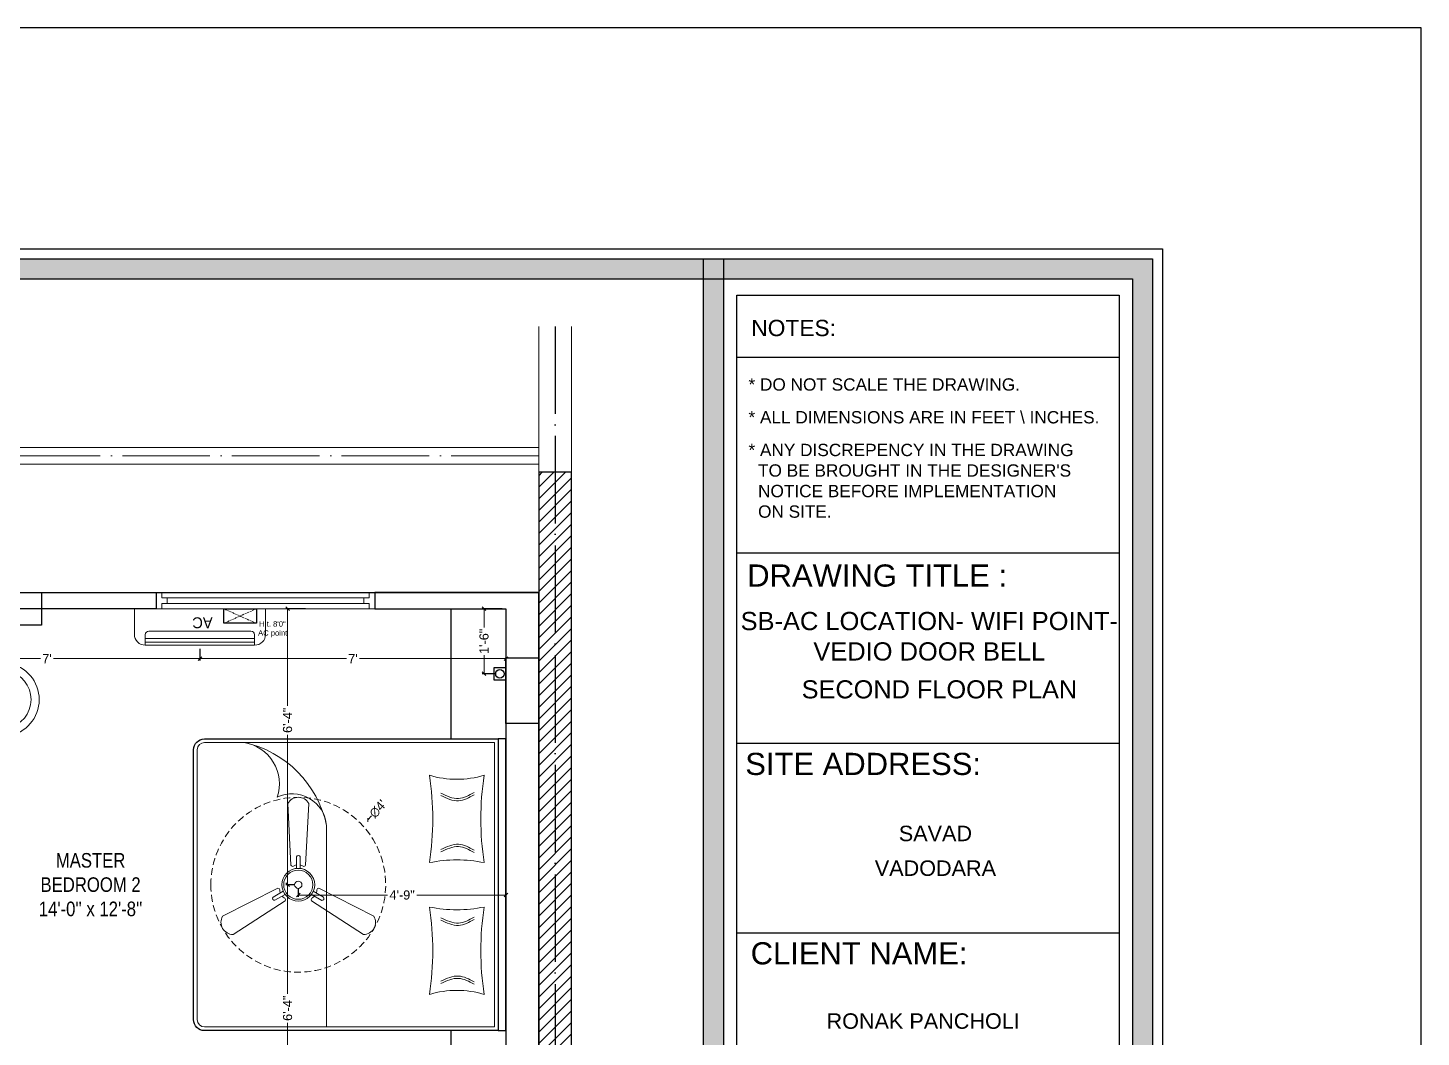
# Model space of a CAD drawing. Header units: millimetres. Extents: x 56222 to 3066687, y -650199 to -121287.
# Drawn here: x 149661.3 to 150043.9, y -179658.6 to -179381.5 of the extents above; entities that cross this region are included whole.
import ezdxf
from ezdxf.enums import TextEntityAlignment as Align

# ---------------------------------------------------------------- set-up
doc = ezdxf.new("R2010")
doc.units = ezdxf.units.MM
doc.header["$MEASUREMENT"] = 0
doc.header["$PDMODE"] = 35
for name, pattern in [('ACAD_ISO04W100', [30, 24, -3, 0, -3]), ('DASHED', [0.75, 0.5, -0.25]), ('DASHED2', [0.375, 0.25, -0.125])]:
    doc.linetypes.add(name, pattern=pattern)
doc.layers.get('Defpoints').update_dxf_attribs({"color": 220})
for name, color, linetype, lineweight in [('COLUMN', 1, 'Continuous', 30), ('dim05', 1, 'Continuous', 13), ('el', 7, 'Continuous', 20), ('ELEC-wires', 1, 'DASHED2', 13), ('Electrical', 84, 'Continuous', 30), ('FIRST FLOOR ( TEXT )', 7, 'Continuous', 9), ('FURNITURE', 32, 'Continuous', 9), ('GROUND FLOOR', 7, 'Continuous', 9), ('GROUND FLOOR  ( HATCH )', 251, 'Continuous', 9), ('NAME PLATE', 7, 'Continuous', 25), ('SECOND FLOOR', 7, 'Continuous', 9), ('SECOND FLOOR  ( PLINE )', 251, 'Continuous', 30), ('Text', 7, 'Continuous', 15), ('wall', 7, 'Continuous', 30), ('X_PLOT', 1, 'Continuous', 9), ('XX~SLAB ( BEAM )~ ( DIM )', 7, 'Continuous', 9)]:
    doc.layers.add(name, color=color, linetype=linetype, lineweight=lineweight)
doc.layers.add('GROUND FLOOR  ( Text )', color=251, linetype='Continuous')
doc.layers.add('XX~SLAB ( PLINE )', color=251, linetype='Continuous', plot=False)
doc.styles.add('Arial', font='arial.ttf')
doc.styles.add('century g', font='GOTHIC.TTF')
doc.styles.add('KATHA', font='swissc.ttf')
doc.styles.get("Standard").update_dxf_attribs({"font": 'arial.ttf', "height": 6})
doc.styles.add('TEXT', font='eurr____.ttf')
doc.dimstyles.new('Archana', dxfattribs={"dimtxt": 2, "dimasz": 0.75, "dimexe": 0.5, "dimexo": 0.5, "dimgap": 0, "dimtad": 0, "dimzin": 0, "dimdsep": 46, "dimlunit": 4, "dimtxsty": 'century g', "dimblk": 'OBLIQUE', "dimcen": 0, "dimdle": 1, "dimclrd": 256, "dimclre": 256, "dimclrt": 256, "dimadec": 0, "dimazin": 0, "dimtfac": 1, "dimtofl": 0, "dimtmove": 1, "dimatfit": 3, "dimfxl": 1, "dimfxlon": 1, "dimtolj": 1, "dimtzin": 0, "dimlwd": -1, "dimlwe": -1, "dimarcsym": 0})
doc.dimstyles.new('ISO-25', dxfattribs={"dimtxt": 2.5, "dimasz": 1, "dimexe": 0.5, "dimexo": 1, "dimtad": 0, "dimdec": 1, "dimlunit": 4, "dimtxsty": 'Standard', "dimblk": 'OBLIQUE', "dimcen": 2.5, "dimclrd": 1, "dimclre": 1, "dimclrt": 5, "dimadec": 0, "dimazin": 0, "dimtfac": 1, "dimtdec": 1, "dimtmove": 0, "dimatfit": 3, "dimfxl": 1, "dimlwd": -1, "dimarcsym": 0})

# ---------------------------------------------------------------- blocks, each defined once
blk = doc.blocks.new('LAYOUT FILE')
at = {"layer": 'NAME PLATE', "true_color": 0xd39e00}
h = blk.add_hatch(color=42, dxfattribs=at)
h.paths.add_polyline_path([(3346889.83, -513806.18), (3346889.83, -514260.7), (3347535.56, -514260.7), (3347535.56, -513806.18)])
h.paths.add_polyline_path([(3346894.36, -513810.71), (3347531.03, -513810.71), (3347531.03, -514256.17), (3346894.36, -514256.17)], flags=16)
blk.add_hatch(color=42, dxfattribs=at).paths.add_polyline_path([(3347433.6, -514256.17), (3347438.13, -514256.17), (3347438.13, -513806.18), (3347433.6, -513806.18)])
at = {"layer": 'NAME PLATE', "color": 42, "true_color": 0xd39e00}
for p, q in [((3347527.96, -513828.55), (3347441.2, -513828.55)), ((3347527.96, -513872.99), (3347441.2, -513872.99)), ((3347527.96, -513916.26), (3347441.2, -513916.26)), ((3347527.96, -513959.27), (3347441.2, -513959.27))]:
    blk.add_line(p, q, dxfattribs=at)
for points in [[(3346887.56, -513803.91), (3347537.83, -513803.91), (3347537.83, -514262.96), (3346887.56, -514262.96)], [(3346889.83, -513806.18), (3347535.56, -513806.18), (3347535.56, -514260.7), (3346889.83, -514260.7)], [(3347433.6, -514256.17), (3347433.6, -513806.18), (3347438.13, -513806.18), (3347438.13, -514256.17)], [(3346894.36, -513810.71), (3347531.03, -513810.71), (3347531.03, -514256.17), (3346894.36, -514256.17)], [(3347441.2, -514252.44), (3347441.2, -513814.44), (3347527.96, -513814.44), (3347527.96, -514252.44)]]:
    blk.add_lwpolyline(points, close=True, dxfattribs=at)
at = {"layer": 'NAME PLATE', "style": 'Arial'}
for s, height, p in [('NOTES:', 3.699, (3347454.07, -513823.73)), ('DRAWING TITLE : ', 5.0338, (3347474.01, -513880.61)), ('SITE ADDRESS:', 5.0338, (3347469.85, -513923.39)), ('CLIENT NAME:', 5.0338, (3347468.93, -513966.4))]:
    blk.add_text(s, height=height, dxfattribs=at).set_placement(p, align=Align.CENTER)
at = {"layer": 'NAME PLATE', "char_height": 2.7974, "width": 108.0765, "attachment_point": 1, "style": 'Arial'}
for s, insert in [('* DO NOT SCALE THE DRAWING.', (3347443.82, -513833.31, 0)), ('* ALL DIMENSIONS ARE IN FEET \\\\ INCHES.', (3347443.82, -513840.75, 0)), ("* ANY DISCREPENCY IN THE DRAWING \\P  TO BE BROUGHT IN THE DESIGNER'S\\P  NOTICE BEFORE IMPLEMENTATION \\P  ON SITE.", (3347443.82, -513848.18, 0))]:
    blk.add_mtext(s, dxfattribs=dict(at, insert=insert))
blk = doc.blocks.new('fan')
at = {"layer": 'Electrical', "lineweight": 15, "ltscale": 20}
for p, q in [((3300835.29, -509900.78), (3300836.47, -509923.43)), ((3300841.81, -509923.43), (3300842.99, -509900.78)), ((3300838.47, -509924.57), (3300838.47, -509920.25)), ((3300839.81, -509920.28), (3300839.81, -509924.57)), ((3300831.66, -509931.77), (3300811.45, -509942.07)), ((3300866.83, -509942.07), (3300846.62, -509931.77)), ((3300815.3, -509948.74), (3300834.33, -509936.39)), ((3300829.93, -509935.08), (3300833.64, -509932.93)), ((3300834.31, -509934.09), (3300830.57, -509936.25)), ((3300843.95, -509936.39), (3300862.98, -509948.74)), ((3300847.68, -509936.23), (3300843.97, -509934.09)), ((3300844.64, -509932.93), (3300848.38, -509935.09))]:
    blk.add_line(p, q, dxfattribs=at)
at = {"layer": 'Electrical', "linetype": 'DASHED', "lineweight": 15, "ltscale": 5}
blk.add_circle((3300839.14, -509930.53), 32, dxfattribs=at)
at = {"layer": 'Electrical', "lineweight": 15, "ltscale": 20}
for centre, major_axis, start_param, end_param in [((3300839.14, -509902.94), (3.12, 3.12), -0.272136, 1.842967), ((3300839.13, -509920.5), (0.501, 0.501), -0.465536, 1.983618), ((3300839.14, -509930.53), (4.24, -4.24), 3.14161, 9.424795), ((3300839.14, -509930.53), (3.77, -3.77), 1.749190548672175e-05, 6.283202799085073), ((3300837.1, -509923.08), (0.51, 0.51), 2.863014, 4.257784), ((3300839.14, -509926.42), (2.27, -2.27), 2.565057, 2.951308), ((3300839.14, -509926.42), (2.27, 2.27), 0.19032, 0.57657), ((3300841.18, -509923.08), (0.51, -0.51), 5.167028, 6.561799), ((3300831.67, -509932.49), (0.51, -0.51), 0.978238, 2.373008), ((3300839.14, -509930.53), (0.943, 0.943), 1.570814, 7.853999), ((3300846.61, -509932.49), (0.51, -0.51), 2.339416, 3.734186), ((3300830.46, -509935.55), (0.501, -0.501), 3.199655, 5.648809), ((3300835.59, -509932.58), (2.27, -2.27), 3.855511, 4.241762), ((3300835.59, -509932.58), (2.27, -2.27), 4.659452, 5.045703), ((3300833.71, -509936.02), (0.51, 0.51), -1.325776, 0.068994), ((3300844.57, -509936.02), (0.51, -0.51), 3.072633, 4.467404), ((3300842.69, -509932.58), (2.27, 2.27), 4.37911, 4.765361), ((3300842.69, -509932.58), (2.27, 2.27), 5.183051, 5.569301), ((3300847.83, -509935.54), (0.501, 0.501), 3.723254, 6.172408), ((3300815.25, -509944.32), (3.12, -3.12), 3.393055, 5.508159), ((3300863.03, -509944.32), (3.12, -3.12), 5.48745, 7.602554)]:
    blk.add_ellipse(centre, major_axis=major_axis, ratio=1, start_param=start_param, end_param=end_param, dxfattribs=at)
blk = doc.blocks.new('_Oblique')
at = {"layer": 'wall', "color": 0, "lineweight": -2}
blk.add_line((-0.5, -0.5), (0.5, 0.5), dxfattribs=at)
blk = doc.blocks.new('*D1140')
at = {"layer": 'Defpoints', "color": 0, "lineweight": 30, "transparency": 16777216}
for p in [(149754.7, -179598.98), (149722.48, -179634.55)]:
    blk.add_point(p, dxfattribs=at)
at = {"layer": 'dim05', "transparency": 16777216}
blk.add_line((149755.71, -179597.86), (149754.7, -179598.98), dxfattribs=at)
at = {"layer": 'dim05', "transparency": 16777216, "xscale": 0.75, "yscale": 0.75, "zscale": 0.75, "rotation": 227.8301719994736}
blk.add_blockref('_Oblique', (149754.7, -179598.98), dxfattribs=at)
at = {"layer": 'dim05', "color": 5, "lineweight": 25, "transparency": 16777216, "insert": (149757.46, -179595.93), "char_height": 2.5, "attachment_point": 5, "rotation": 47.8302, "style": 'century g'}
blk.add_mtext("\\A1;∅4'", dxfattribs=at)
blk = doc.blocks.new('*D1143')
at = {"layer": 'Defpoints', "color": 0, "lineweight": 30, "transparency": 16777216}
for p in [(149735.59, -179616.76, -0.13), (149792.59, -179616.76, -0.13), (149792.59, -179619.6)]:
    blk.add_point(p, dxfattribs=at)
at = {"layer": 'dim05', "color": 1, "linetype": 'Continuous', "lineweight": -2, "transparency": 16777216}
for p, q in [((149735.59, -179617.76), (149735.59, -179620.1)), ((149792.59, -179617.76), (149792.59, -179620.1))]:
    blk.add_line(p, q, dxfattribs=at)
at = {"layer": 'dim05', "color": 1, "linetype": 'Continuous', "transparency": 16777216}
for p, q in [((149735.59, -179619.6), (149760.09, -179619.6)), ((149792.59, -179619.6), (149768.09, -179619.6))]:
    blk.add_line(p, q, dxfattribs=at)
at = {"layer": 'dim05', "color": 1, "transparency": 16777216, "rotation": 180}
blk.add_blockref('_Oblique', (149735.59, -179619.6), dxfattribs=at)
at = {"layer": 'dim05', "color": 1, "transparency": 16777216}
blk.add_blockref('_Oblique', (149792.59, -179619.6), dxfattribs=at)
at = {"layer": 'dim05', "color": 5, "lineweight": 25, "transparency": 16777216, "insert": (149764.09, -179619.6), "char_height": 2.5, "attachment_point": 5, "style": 'Arial'}
blk.add_mtext('4\'-9"', dxfattribs=at)
blk = doc.blocks.new('*D1178')
at = {"layer": 'Defpoints', "color": 0, "lineweight": 30, "transparency": 16777216}
for p in [(149732.65, -179616.76), (149735.59, -179616.76, -0.13), (149731.09, -179692.51, -0.13)]:
    blk.add_point(p, dxfattribs=at)
at = {"layer": 'dim05', "color": 1, "linetype": 'Continuous', "lineweight": -2, "transparency": 16777216}
for p, q in [((149734.59, -179616.76), (149732.15, -179616.76)), ((149732.09, -179692.51), (149733.15, -179692.51))]:
    blk.add_line(p, q, dxfattribs=at)
at = {"layer": 'dim05', "color": 1, "linetype": 'Continuous', "transparency": 16777216}
for p, q in [((149732.65, -179616.76), (149732.65, -179646.73)), ((149732.65, -179692.51), (149732.65, -179654.64))]:
    blk.add_line(p, q, dxfattribs=at)
at = {"layer": 'dim05', "color": 1, "transparency": 16777216}
for p, rotation in [((149732.65, -179616.76), 90), ((149732.65, -179692.51), 270)]:
    blk.add_blockref('_Oblique', p, dxfattribs=dict(at, rotation=rotation))
at = {"layer": 'dim05', "color": 5, "lineweight": 25, "transparency": 16777216, "insert": (149732.65, -179650.68), "char_height": 2.5, "attachment_point": 5, "rotation": 90, "style": 'Arial'}
blk.add_mtext('6\'-4"', dxfattribs=at)
blk = doc.blocks.new('*D1179')
at = {"layer": 'Defpoints', "color": 0, "lineweight": 30, "transparency": 16777216}
for p in [(149732.65, -179541.01), (149738.59, -179541.01, -0.13), (149735.59, -179616.76, -0.13)]:
    blk.add_point(p, dxfattribs=at)
at = {"layer": 'dim05', "color": 1, "linetype": 'Continuous', "lineweight": -2, "transparency": 16777216}
for p, q in [((149737.59, -179541.01), (149732.15, -179541.01)), ((149734.59, -179616.76), (149732.15, -179616.76))]:
    blk.add_line(p, q, dxfattribs=at)
at = {"layer": 'dim05', "color": 1, "linetype": 'Continuous', "transparency": 16777216}
for p, q in [((149732.65, -179541.01), (149732.65, -179567.67)), ((149732.65, -179616.76), (149732.65, -179575.58))]:
    blk.add_line(p, q, dxfattribs=at)
at = {"layer": 'dim05', "color": 1, "transparency": 16777216}
for p, rotation in [((149732.65, -179541.01), 90), ((149732.65, -179616.76), 270)]:
    blk.add_blockref('_Oblique', p, dxfattribs=dict(at, rotation=rotation))
at = {"layer": 'dim05', "color": 5, "lineweight": 25, "transparency": 16777216, "insert": (149732.65, -179571.62), "char_height": 2.5, "attachment_point": 5, "rotation": 90, "style": 'Arial'}
blk.add_mtext('6\'-4"', dxfattribs=at)
blk = doc.blocks.new('*D1187')
at = {"layer": 'Defpoints', "color": 0, "lineweight": 30, "transparency": 16777216}
for p in [(149786.59, -179541.01), (149792.59, -179541.01, -0.13), (149790.93, -179558.86, -0.13)]:
    blk.add_point(p, dxfattribs=at)
at = {"layer": 'dim05', "color": 1, "linetype": 'Continuous', "lineweight": -2, "transparency": 16777216}
for p, q in [((149791.59, -179541.01), (149786.09, -179541.01)), ((149789.93, -179558.86), (149786.09, -179558.86))]:
    blk.add_line(p, q, dxfattribs=at)
at = {"layer": 'dim05', "color": 1, "linetype": 'Continuous', "transparency": 16777216}
for p, q in [((149786.59, -179541.01), (149786.59, -179546.11)), ((149786.59, -179558.86), (149786.59, -179553.77))]:
    blk.add_line(p, q, dxfattribs=at)
at = {"layer": 'dim05', "color": 1, "transparency": 16777216}
for p, rotation in [((149786.59, -179541.01), 90), ((149786.59, -179558.86), 270)]:
    blk.add_blockref('_Oblique', p, dxfattribs=dict(at, rotation=rotation))
at = {"layer": 'dim05', "color": 5, "lineweight": 25, "transparency": 16777216, "insert": (149786.59, -179549.94), "char_height": 2.5, "attachment_point": 5, "rotation": 90, "style": 'Arial'}
blk.add_mtext('1\'-6"', dxfattribs=at)
blk = doc.blocks.new('ac paln')
at = {"layer": 'Electrical', "lineweight": 15}
for p, q in [((389238.69, -37646.36), (389238.69, -37610.34)), ((389238.69, -37610.34), (389245.67, -37610.34)), ((389245.81, -37613.35), (389248.68, -37613.35)), ((389246.82, -37643.35), (389246.82, -37613.35)), ((389247.82, -37643.35), (389247.82, -37613.35)), ((389248.68, -37613.35), (389248.68, -37643.35)), ((389248.68, -37643.35), (389248.68, -37613.35)), ((389244.81, -37642.35), (389244.81, -37614.35)), ((389245.81, -37643.35), (389248.68, -37643.35)), ((389248.68, -37643.35), (389248.68, -37643.35)), ((389245.67, -37646.36), (389238.69, -37646.36))]:
    blk.add_line(p, q, dxfattribs=at)
for centre, start, end in [((389245.67, -37613.35), 0, 90), ((389245.67, -37643.35), 270, 0)]:
    blk.add_arc(centre, 3.01, start, end, dxfattribs=at)
at = {"layer": 'Electrical', "lineweight": 15, "extrusion": (0, 0, -1)}
for centre, start_param, end_param in [((389245.81, -37614.35), -0.785398, 0.785398), ((389245.81, -37642.35), 3.926991, 5.497787)]:
    blk.add_ellipse(centre, major_axis=(-0.71, 0.71), ratio=1, start_param=start_param, end_param=end_param, dxfattribs=at)
at = {"layer": 'Text', "style": 'TEXT'}
blk.add_text('AC', height=3, rotation=270, dxfattribs=at).set_placement((389241.02, -37624.87))
blk = doc.blocks.new('6616')
at = {"color": 242, "linetype": 'DASHED', "true_color": 0xcd2027}
for p, q in [((386784.79, -36915.77), (386775.78, -36911.78)), ((386784.79, -36911.78), (386775.78, -36915.77))]:
    blk.add_line(p, q, dxfattribs=at)
at = {"layer": 'ELEC-wires', "color": 5, "linetype": 'ByBlock', "lineweight": 30, "ltscale": 4}
blk.add_lwpolyline([(386775.78, -36911.78), (386784.79, -36911.78), (386784.79, -36915.77), (386775.78, -36915.77)], close=True, dxfattribs=at)
blk = doc.blocks.new('*D1197')
at = {"layer": 'Defpoints', "color": 0, "lineweight": 30, "transparency": 16777216}
for p in [(149624.59, -179550.14, -0.13), (149708.59, -179551.01, -0.13), (149708.59, -179554.69)]:
    blk.add_point(p, dxfattribs=at)
at = {"layer": 'dim05', "color": 1, "linetype": 'Continuous', "lineweight": -2, "transparency": 16777216}
for p, q in [((149624.59, -179551.14), (149624.59, -179555.19)), ((149708.59, -179552.01), (149708.59, -179555.19))]:
    blk.add_line(p, q, dxfattribs=at)
at = {"layer": 'dim05', "color": 1, "linetype": 'Continuous', "transparency": 16777216}
for p, q in [((149624.59, -179554.69), (149664.82, -179554.69)), ((149708.59, -179554.69), (149668.35, -179554.69))]:
    blk.add_line(p, q, dxfattribs=at)
at = {"layer": 'dim05', "color": 1, "transparency": 16777216, "rotation": 180}
blk.add_blockref('_Oblique', (149624.59, -179554.69), dxfattribs=at)
at = {"layer": 'dim05', "color": 1, "transparency": 16777216}
blk.add_blockref('_Oblique', (149708.59, -179554.69), dxfattribs=at)
at = {"layer": 'dim05', "color": 5, "lineweight": 25, "transparency": 16777216, "insert": (149666.59, -179554.69), "char_height": 2.5, "attachment_point": 5, "style": 'Arial'}
blk.add_mtext("7'", dxfattribs=at)
blk = doc.blocks.new('*D1198')
at = {"layer": 'Defpoints', "color": 0, "lineweight": 30, "transparency": 16777216}
for p in [(149708.59, -179551.01, -0.13), (149792.59, -179551.01, -0.13), (149792.59, -179554.69)]:
    blk.add_point(p, dxfattribs=at)
at = {"layer": 'dim05', "color": 1, "linetype": 'Continuous', "lineweight": -2, "transparency": 16777216}
for p, q in [((149708.59, -179552.01), (149708.59, -179555.19)), ((149792.59, -179552.01), (149792.59, -179555.19))]:
    blk.add_line(p, q, dxfattribs=at)
at = {"layer": 'dim05', "color": 1, "linetype": 'Continuous', "transparency": 16777216}
for p, q in [((149708.59, -179554.69), (149748.82, -179554.69)), ((149792.59, -179554.69), (149752.35, -179554.69))]:
    blk.add_line(p, q, dxfattribs=at)
at = {"layer": 'dim05', "color": 1, "transparency": 16777216, "rotation": 180}
blk.add_blockref('_Oblique', (149708.59, -179554.69), dxfattribs=at)
at = {"layer": 'dim05', "color": 1, "transparency": 16777216}
blk.add_blockref('_Oblique', (149792.59, -179554.69), dxfattribs=at)
at = {"layer": 'dim05', "color": 5, "lineweight": 25, "transparency": 16777216, "insert": (149750.59, -179554.69), "char_height": 2.5, "attachment_point": 5, "style": 'Arial'}
blk.add_mtext("7'", dxfattribs=at)

msp = doc.modelspace()

# ---------------------------------------------------------------- hatches: boundary and pattern name
at = {"layer": 'GROUND FLOOR  ( HATCH )'}
h = msp.add_hatch(dxfattribs=at)
h.set_pattern_fill('ANSI31', color=6, scale=18, style=0)
h.set_pattern_definition([(45, (33269.9032, -17227.8387), (-1.590990258, 1.590990258), [])])
h.paths.add_polyline_path([(149810.5891, -179503.5131), (149801.5891, -179503.5131), (149801.5891, -179847.0131), (149810.5891, -179847.0131)])

# ---------------------------------------------------------------- linework, layer by layer
at = {"layer": 'COLUMN', "elevation": -0.1256}
for points in [[(149656.0891, -179536.5131), (149665.0891, -179536.5131), (149665.0891, -179545.5131), (149656.0891, -179545.5131)], [(149792.5891, -179554.5131), (149801.5891, -179554.5131), (149801.5891, -179572.5131), (149792.5891, -179572.5131)]]:
    msp.add_lwpolyline(points, close=True, dxfattribs=at)
at = {"layer": 'FURNITURE', "lineweight": 30}
for p, q in [((149777.5355, -179576.7154, -0.1256), (149777.5355, -179541.0131, -0.1256)), ((149777.5355, -179692.5131, -0.1256), (149777.5355, -179656.8108, -0.1256))]:
    msp.add_line(p, q, dxfattribs=at)
at = {"layer": 'FURNITURE'}
msp.add_line((149743.3527, -179655.8108, -0.1256), (149743.3527, -179600.5224, -0.1256), dxfattribs=at)
at = {"layer": 'FURNITURE', "elevation": -0.1256, "flags": 128}
for points in [[(149648.5103, -179573.7088), (149648.5103, -179575.9334), (149655.8924, -179575.9334, 0.85361338), (149655.9438, -179555.9334), (149648.5103, -179555.9334), (149648.5103, -179558.1579)], [(149650.7325, -179573.7088), (149648.5103, -179573.7088), (149655.709, -179573.7111, 0.83575836), (149655.7544, -179558.1556), (149650.7325, -179558.1556), (149648.5103, -179558.1556)]]:
    msp.add_lwpolyline(points, format="xyb", dxfattribs=at)
at = {"layer": 'FURNITURE', "lineweight": 30, "elevation": -0.1256}
msp.add_lwpolyline([(149706.8486, -179653.8108), (149706.8486, -179579.7154, -0.41421356), (149709.8486, -179576.7154), (149790.4366, -179576.7154), (149790.4366, -179656.8108), (149709.8486, -179656.8108, -0.41421356)], format="xyb", close=True, dxfattribs=at)
at = {"layer": 'FURNITURE'}
for points, elevation in [([(149707.8486, -179653.8108), (149707.8486, -179579.7154, -0.41421356), (149709.8486, -179577.7154), (149789.4366, -179577.7154), (149789.4366, -179655.8108), (149709.8486, -179655.8108, -0.41421356)], -0.1256), ([(149729.8314, -179592.7264, -0.52796512), (149743.3527, -179600.5224, 0.29648943), (149720.71, -179577.7154, -0.4593765), (149729.8314, -179592.7264)], -0.1256), ([(149771.6157, -179610.7064, -0.10058607), (149786.6157, -179610.7064, -0.07572579), (149786.6157, -179586.7064, -0.14896716), (149771.6157, -179586.7064, -0.0741156)], -0.131), ([(149771.6157, -179622.8829, 0.10058607), (149786.6157, -179622.8829, 0.07572579), (149786.6157, -179646.8829, 0.14896716), (149771.6157, -179646.8829, 0.0741156)], -0.131)]:
    msp.add_lwpolyline(points, format="xyb", close=True, dxfattribs=dict(at, elevation=elevation))
at = {"layer": 'FURNITURE', "lineweight": 30, "elevation": -0.1256}
msp.add_lwpolyline([(149790.4366, -179656.8108), (149792.5891, -179656.8108), (149792.5891, -179576.7154), (149790.4366, -179576.7154)], close=True, dxfattribs=at)
at = {"layer": 'FURNITURE'}
for points in [[(149783.8773, -179591.4482, -0.131), (149782.4603, -179592.2202, -0.131), (149779.4666, -179593.851, -0.131), (149776.3499, -179592.4104, -0.131), (149774.7085, -179591.6516, -0.131)], [(149783.8773, -179592.0929, -0.131), (149782.4603, -179592.8649, -0.131), (149779.4666, -179594.4958, -0.131), (149776.3499, -179593.0551, -0.131), (149774.7085, -179592.2964, -0.131)], [(149783.8773, -179607.284, -0.131), (149782.4603, -179606.512, -0.131), (149779.4666, -179604.8812, -0.131), (149776.3499, -179606.3218, -0.131), (149774.7085, -179607.0805, -0.131)], [(149783.8773, -179607.9288, -0.131), (149782.4603, -179607.1568, -0.131), (149779.4666, -179605.5259, -0.131), (149776.3499, -179606.9666, -0.131), (149774.7085, -179607.7253, -0.131)], [(149783.8773, -179625.6605, -0.131), (149782.4603, -179626.4325, -0.131), (149779.4666, -179628.0634, -0.131), (149776.3499, -179626.6227, -0.131), (149774.7085, -179625.864, -0.131)], [(149783.8773, -179626.3053, -0.131), (149782.4603, -179627.0773, -0.131), (149779.4666, -179628.7081, -0.131), (149776.3499, -179627.2675, -0.131), (149774.7085, -179626.5088, -0.131)], [(149783.8773, -179643.4604, -0.131), (149782.4603, -179642.6885, -0.131), (149779.4666, -179641.0576, -0.131), (149776.3499, -179642.4983, -0.131), (149774.7085, -179643.257, -0.131)], [(149783.8773, -179644.1052, -0.131), (149782.4603, -179643.3332, -0.131), (149779.4666, -179641.7024, -0.131), (149776.3499, -179643.143, -0.131), (149774.7085, -179643.9017, -0.131)]]:
    msp.add_open_spline(points, degree=3, knots=[0, 0, 0, 0, 4.57791705, 9.67113696, 9.67113696, 9.67113696, 9.67113696], dxfattribs=at)
at = {"layer": 'GROUND FLOOR'}
for p, q in [((149801.5891, -179463.4643, -0.1256), (149801.5891, -179984.3971, -0.1256)), ((149801.5891, -179463.4643, -0.1256), (149801.5891, -179560.5131, -0.1256)), ((149810.5891, -179463.4643, -0.1256), (149810.5891, -179984.3971, -0.1256)), ((149301.3391, -179496.7631, -0.1256), (149801.5891, -179496.7631, -0.1256)), ((149305.8391, -179501.2631, -0.1256), (149801.5891, -179501.2631, -0.1256))]:
    msp.add_line(p, q, dxfattribs=at)
at = {"layer": 'GROUND FLOOR', "color": 1, "linetype": 'ACAD_ISO04W100'}
msp.add_line((149806.0891, -179463.4643, -0.1256), (149806.0891, -179847.0131, -0.1256), dxfattribs=at)
at = {"layer": 'GROUND FLOOR', "color": 1, "linetype": 'ACAD_ISO04W100', "elevation": -0.1256}
msp.add_lwpolyline([(149801.5891, -179499.0131), (149303.5891, -179499.0131), (149303.5891, -179961.5131), (149801.5891, -179961.5131)], dxfattribs=at)
at = {"layer": 'GROUND FLOOR', "color": 6, "lineweight": 30, "elevation": -0.1256}
msp.add_lwpolyline([(149810.5891, -179503.5131), (149801.5891, -179503.5131), (149801.5891, -179847.0131), (149810.5891, -179847.0131)], close=True, dxfattribs=at)
at = {"layer": 'SECOND FLOOR'}
for p, q in [((149401.0891, -179536.5131, -0.1256), (149801.5891, -179536.5131, -0.1256)), ((149696.5884, -179536.5131, -0.1256), (149696.5884, -179541.0131, -0.1256)), ((149756.5891, -179536.5131, -0.1256), (149756.5891, -179541.0131, -0.1256)), ((149624.5891, -179541.0131, -0.1256), (149792.5891, -179541.0131, -0.1256)), ((149792.5891, -179541.0131, -0.1256), (149792.5891, -179692.5131, -0.1256))]:
    msp.add_line(p, q, dxfattribs=at)
at = {"layer": 'SECOND FLOOR', "elevation": -0.1256}
msp.add_lwpolyline([(149756.5891, -179536.5131), (149755.0891, -179536.5131), (149755.0891, -179538.0131), (149753.5891, -179538.0131), (149753.5891, -179539.5131), (149699.5884, -179539.5131), (149699.5884, -179538.0131), (149698.0884, -179538.0131), (149698.0884, -179536.5131), (149696.5884, -179536.5131), (149696.5884, -179541.0131), (149698.0884, -179541.0131), (149698.0884, -179539.5131), (149699.5884, -179539.5131), (149699.5884, -179538.0131), (149753.5891, -179538.0131), (149753.5891, -179539.5131), (149755.0891, -179539.5131), (149755.0891, -179541.0131), (149756.5891, -179541.0131), (149756.5891, -179536.5131), (149696.5884, -179536.5131), (149696.5884, -179541.0131), (149756.5891, -179541.0131)], close=True, dxfattribs=at)
at = {"layer": 'SECOND FLOOR  ( PLINE )', "elevation": -0.1256}
for points in [[(149620.0891, -179697.0131), (149600.5891, -179697.0131), (149600.5891, -179692.5131), (149620.0891, -179692.5131), (149620.0891, -179541.0131), (149551.0891, -179541.0131), (149551.0891, -179536.5131), (149696.5884, -179536.5131), (149696.5884, -179541.0131), (149624.5891, -179541.0131), (149624.5891, -179692.5131), (149666.5891, -179692.5131), (149666.5891, -179697.0131), (149624.5891, -179697.0131)], [(149801.5891, -179536.5131), (149756.5891, -179536.5131), (149756.5891, -179541.0131), (149792.5891, -179541.0131), (149792.5891, -179692.5131), (149761.0891, -179692.5131), (149761.0891, -179697.0131), (149792.5891, -179697.0131), (149792.5891, -179824.5131), (149759.5841, -179824.5131), (149759.5841, -179829.0131), (149792.5891, -179829.0131), (149792.5891, -179847.0131), (149801.5891, -179847.0131)]]:
    msp.add_lwpolyline(points, close=True, dxfattribs=at)
at = {"layer": 'X_PLOT', "linetype": 'ACAD_ISO04W100', "lineweight": 30}
msp.add_line((149806.0891, -179463.4643, -0.1256), (149806.0891, -179959.2631, -0.1256), dxfattribs=at)
at = {"layer": 'XX~SLAB ( BEAM )~ ( DIM )'}
msp.add_line((149792.5891, -179541.0131, -0.1256), (149792.5891, -179549.0131, -0.1256), dxfattribs=at)
at = {"layer": 'XX~SLAB ( BEAM )~ ( DIM )', "color": 3, "lineweight": 30}
msp.add_lwpolyline([(150043.8659, -179381.5104), (147260.9808, -179381.5104), (147260.9808, -180034.5679), (150043.8659, -180034.5679)], close=True, dxfattribs=at)
at = {"layer": 'XX~SLAB ( BEAM )~ ( DIM )', "color": 6, "lineweight": 30, "elevation": -0.1256}
msp.add_lwpolyline([(149789.2618, -179560.5193), (149792.5806, -179560.5193), (149792.5977, -179557.2092), (149789.279, -179557.2092)], close=True, dxfattribs=at)
at = {"layer": 'XX~SLAB ( BEAM )~ ( DIM )', "color": 6, "lineweight": 30}
msp.add_circle((149790.9341, -179558.8643, -0.1256), 1.1551, dxfattribs=at)
at = {"layer": 'XX~SLAB ( PLINE )', "elevation": -0.1256}
msp.add_lwpolyline([(149396.5891, -179536.5131), (149801.5892, -179536.5131), (149801.5892, -179847.0131), (149792.5891, -179847.0131), (149772.7845, -179847.0131), (149732.4474, -179847.0131), (149707.0891, -179847.0131), (149560.0891, -179847.0131), (149486.8456, -179847.0131), (149396.5891, -179847.0131)], close=True, dxfattribs=at)

# ---------------------------------------------------------------- block references
at = {"layer": 'dim05', "color": 1, "lineweight": 35, "xscale": -0.7500069902881101, "yscale": 0.7500069902881101, "zscale": 0.7500069902881101}
msp.add_blockref('fan', (2625388.0182, 202834.6977, -0.1256), dxfattribs=at)
at = {"layer": 'el', "color": 18, "true_color": 0x000000, "rotation": 270}
msp.add_blockref('ac paln', (187336.9391, 209697.6748, -0.1256), dxfattribs=at)
at = {"layer": 'el', "color": 1}
msp.add_blockref('6616', (-237060.678, -142629.2294, -0.1256), dxfattribs=at)
at = {"layer": 'NAME PLATE', "lineweight": 0, "xscale": 1.209046105522275, "yscale": 1.209046105522275, "zscale": 1.209046105522275}
msp.add_blockref('LAYOUT FILE', (-3897354.7229, 441770.4325), dxfattribs=at)

# ---------------------------------------------------------------- texts
at = {"layer": 'Electrical', "color": 5, "transparency": 33554687}
msp.add_text('AC point', height=1.5, dxfattribs=at).set_placement((149724.5488, -179548.3838))
at = {"layer": 'Electrical', "color": 240, "true_color": 0xed1f24, "transparency": 33554687}
msp.add_text('H.t. 8\'0"', height=1.5, dxfattribs=at).set_placement((149724.8308, -179545.9137))
at = {"layer": 'FIRST FLOOR ( TEXT )', "insert": (149678.5638, -179616.7631, -0.1256), "char_height": 4, "attachment_point": 5, "style": 'KATHA'}
msp.add_mtext("MASTER \\PBEDROOM 2\\P14'-0'' x 12'-8''", dxfattribs=at)
at = {"layer": 'GROUND FLOOR  ( Text )', "insert": (149908.8246, -179548.5745, -0.1256), "char_height": 5, "width": 121.249347, "attachment_point": 5, "style": 'Arial'}
msp.add_mtext('SB-AC LOCATION- WIFI POINT- VEDIO DOOR BELL', dxfattribs=at)
at = {"layer": 'NAME PLATE', "style": 'Arial'}
for s, height, p in [('SECOND FLOOR PLAN', 4.972924, (149911.6146, -179565.6089)), (' SAVAD ', 4.24568, (149910.5124, -179604.8111)), ('VADODARA', 4.24568, (149910.5124, -179614.3427)), ('RONAK PANCHOLI    ', 4.245682, (149910.4504, -179656.3239))]:
    msp.add_text(s, height=height, dxfattribs=at).set_placement(p, align=Align.CENTER)

# ---------------------------------------------------------------- dimensions: what is measured, and where the dimension line sits
at = {"layer": 'dim05', "color": 27, "lineweight": 25, "true_color": 0x7d5120}
for base, p1, p2, picture, middle in [((149732.652322, -179541.013119), (149735.58915, -179616.763124, -0.125635), (149738.589169, -179541.013119, -0.125635), '*D1179', (149732.652322, -179571.624553)), ((149732.6523217421, -179616.7631235317), (149731.089149599, -179692.5131235318, -0.1256346067), (149735.589149599, -179616.7631235317, -0.1256346067), '*D1178', (149732.6523217421, -179650.6834850597))]:
    dim = msp.add_linear_dim(base=base, p1=p1, p2=p2, angle=90, dimstyle='ISO-25', override={"dimtxsty": 'Arial'}, dxfattribs=at)
    dim.commit()
    dim.dimension.update_dxf_attribs({"geometry": picture, "text_midpoint": middle, "dimtype": 160})
dim = msp.add_linear_dim(base=(149786.5909, -179541.0131), p1=(149790.9341, -179558.8643, -0.1256), p2=(149792.5891, -179541.0131, -0.1256), angle=90, dimstyle='ISO-25', override={"dimtxsty": 'Arial'}, dxfattribs=at)
dim.commit()
dim.dimension.update_dxf_attribs({"geometry": '*D1187', "text_midpoint": (149786.5909, -179549.9387)})
for base, p1, p2, override, picture, middle in [((149708.5891, -179554.6942), (149624.5891, -179550.1448, -0.1256), (149708.5891, -179551.0081, -0.1256), {"dimdec": 0, "dimtxsty": 'Arial'}, '*D1197', (149666.5891, -179554.6942)), ((149792.5891, -179554.6942), (149708.5891, -179551.0081, -0.1256), (149792.5891, -179551.0081, -0.1256), {"dimdec": 0, "dimtxsty": 'Arial'}, '*D1198', (149750.5891, -179554.6942)), ((149792.5891, -179619.5988), (149735.5891, -179616.7631, -0.1256), (149792.5891, -179616.7631, -0.1256), {"dimtxsty": 'Arial'}, '*D1143', (149764.0891, -179619.5988))]:
    dim = msp.add_linear_dim(base=base, p1=p1, p2=p2, dimstyle='ISO-25', override=override, dxfattribs=at)
    dim.commit()
    dim.dimension.update_dxf_attribs({"geometry": picture, "text_midpoint": middle})
dim = msp.add_diameter_dim_2p(p1=(149722.4772, -179634.5509, -0.1256), p2=(149754.7011, -179598.9753, -0.1256), dimstyle='Archana', override={"dimtxt": 2.5, "dimclrt": 5}, dxfattribs=at)
dim.commit()
dim.dimension.update_dxf_attribs({"geometry": '*D1140', "text_midpoint": (149757.4628, -179595.9263, -0.1256)})

doc.saveas('drawing.dxf')
